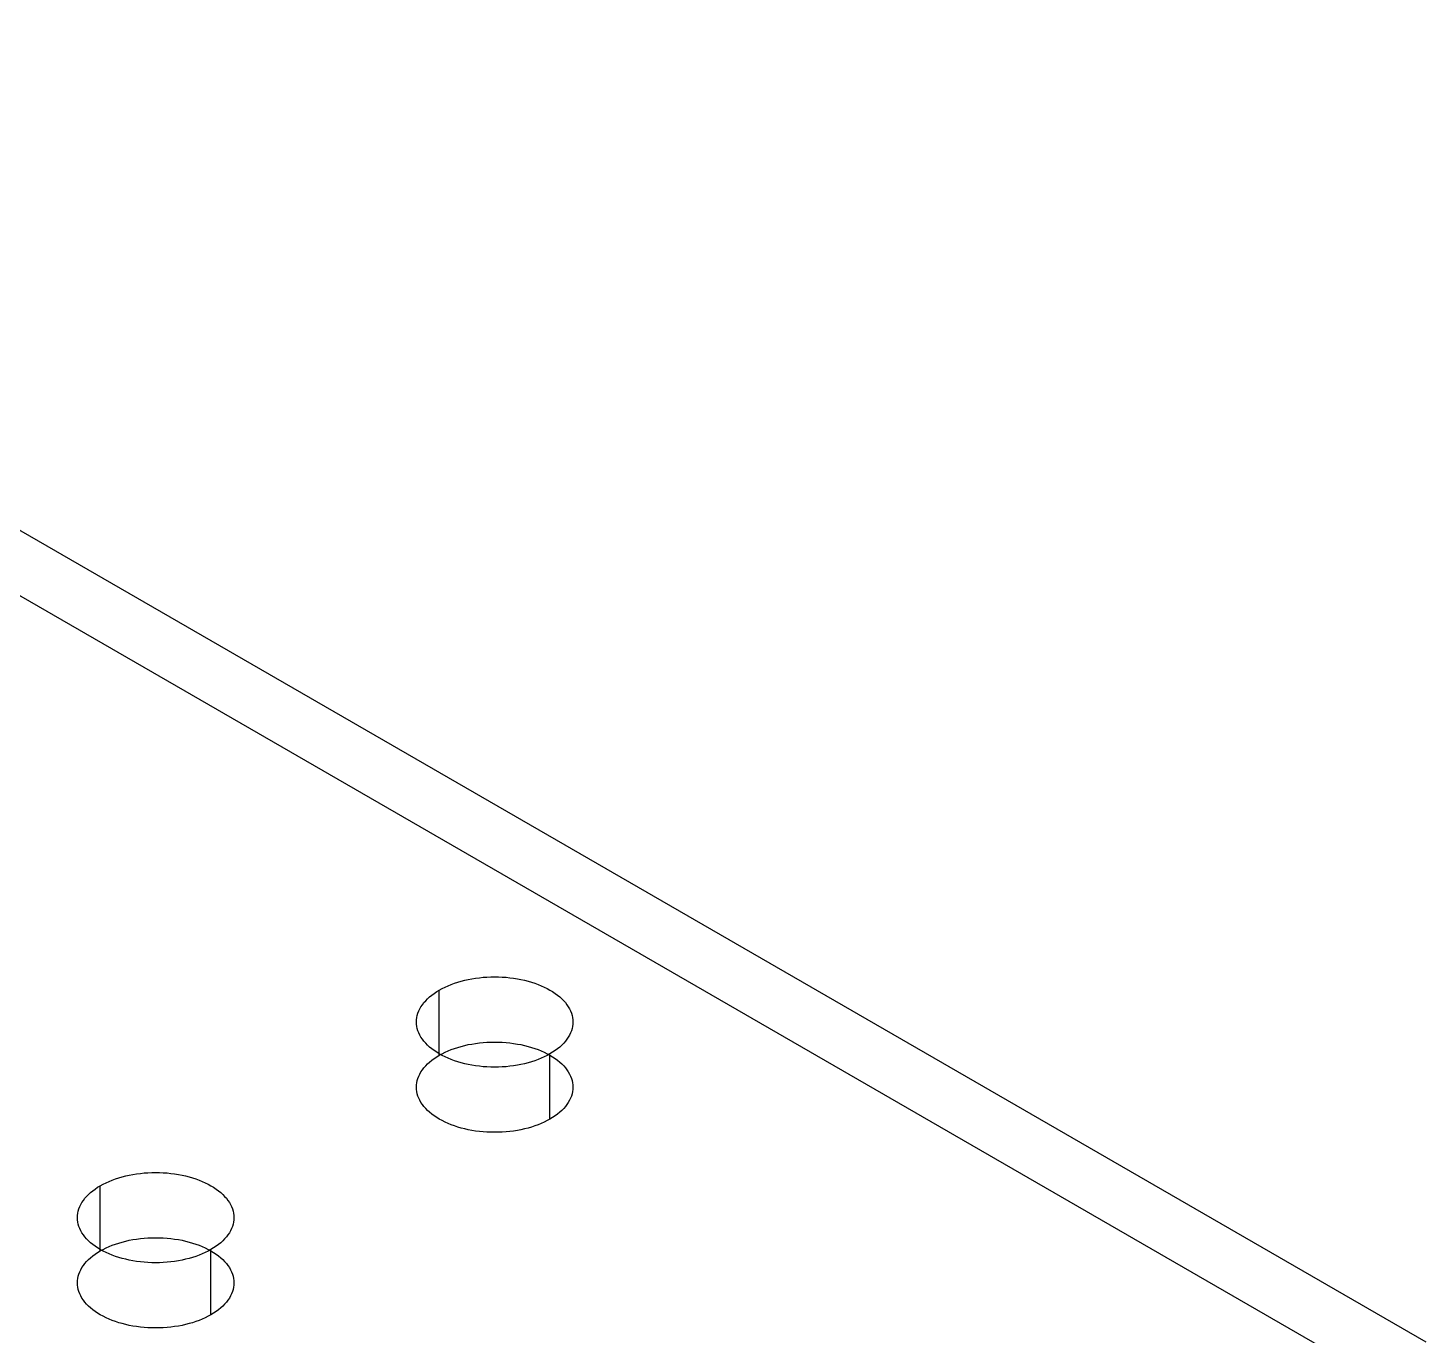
# Model space of a CAD drawing. Header units: inches. Extents: x 3 to 201, y 3 to 129.
# Drawn here: x 177.395 to 179.527, y 72.443 to 74.438 of the extents above; entities that cross this region are included whole.
import ezdxf

# ---------------------------------------------------------------- set-up
doc = ezdxf.new("R2010")
doc.units = ezdxf.units.IN
doc.header["$MEASUREMENT"] = 0

msp = doc.modelspace()

# ---------------------------------------------------------------- linework, layer by layer
at = {"layer": 'OUTLINE'}
for p, q in [((179.5274, 72.4321), (176.0538, 74.4376)), ((179.5274, 72.3325), (176.0538, 74.3381)), ((178.0453, 72.9797), (178.0504, 72.9814)), ((178.0504, 72.9814), (178.0556, 72.9829)), ((178.0556, 72.9829), (178.0609, 72.9843)), ((178.0609, 72.9843), (178.0664, 72.9855)), ((178.0664, 72.9855), (178.072, 72.9866)), ((178.072, 72.9866), (178.0776, 72.9875)), ((178.0776, 72.9875), (178.0833, 72.9882)), ((178.0833, 72.9882), (178.0891, 72.9888)), ((178.0891, 72.9888), (178.0949, 72.9892)), ((178.0949, 72.9892), (178.1008, 72.9894)), ((178.1008, 72.9894), (178.1066, 72.9895)), ((178.1066, 72.9895), (178.1125, 72.9894)), ((178.1125, 72.9894), (178.1183, 72.9892)), ((178.1183, 72.9892), (178.1241, 72.9888)), ((178.1241, 72.9888), (178.1299, 72.9882)), ((178.1299, 72.9882), (178.1356, 72.9875)), ((178.1356, 72.9875), (178.1413, 72.9866)), ((178.1413, 72.9866), (178.1468, 72.9855)), ((178.1468, 72.9855), (178.1523, 72.9843)), ((178.1523, 72.9843), (178.1577, 72.9829)), ((178.1577, 72.9829), (178.1629, 72.9814)), ((178.1629, 72.9814), (178.168, 72.9797)), ((178.0074, 72.9589), (178.0108, 72.9617)), ((178.0108, 72.9617), (178.0144, 72.9643)), ((178.0144, 72.9643), (178.0182, 72.9669)), ((178.0182, 72.9669), (178.0222, 72.9693)), ((178.0222, 72.9693), (178.0265, 72.9717)), ((178.0222, 72.8698), (178.0222, 72.9693)), ((178.0265, 72.9717), (178.0309, 72.9739)), ((178.0309, 72.9739), (178.0355, 72.976)), ((178.0355, 72.976), (178.0403, 72.9779)), ((178.0403, 72.9779), (178.0453, 72.9797)), ((178.168, 72.9797), (178.1729, 72.9779)), ((178.1729, 72.9779), (178.1777, 72.976)), ((178.1777, 72.976), (178.1823, 72.9739)), ((178.1823, 72.9739), (178.1868, 72.9717)), ((178.1868, 72.9717), (178.191, 72.9693)), ((178.191, 72.9693), (178.1951, 72.9669)), ((178.1951, 72.9669), (178.1989, 72.9643)), ((178.1989, 72.9643), (178.2025, 72.9617)), ((178.2025, 72.9617), (178.2059, 72.9589)), ((177.9908, 72.9374), (177.9924, 72.9406)), ((177.9924, 72.9406), (177.9942, 72.9438)), ((177.9942, 72.9438), (177.9964, 72.947)), ((177.9964, 72.947), (177.9987, 72.9501)), ((177.9987, 72.9501), (178.0014, 72.9531)), ((178.0014, 72.9531), (178.0043, 72.956)), ((178.0043, 72.956), (178.0074, 72.9589)), ((178.2059, 72.9589), (178.209, 72.956)), ((178.209, 72.956), (178.2119, 72.9531)), ((178.2119, 72.9531), (178.2145, 72.9501)), ((178.2145, 72.9501), (178.2169, 72.947)), ((178.2169, 72.947), (178.219, 72.9438)), ((178.219, 72.9438), (178.2208, 72.9406)), ((178.2208, 72.9406), (178.2224, 72.9374)), ((177.9873, 72.9206), (177.9874, 72.924)), ((177.9874, 72.9172), (177.9873, 72.9206)), ((177.9874, 72.924), (177.9878, 72.9274)), ((177.9878, 72.9139), (177.9874, 72.9172)), ((177.9878, 72.9274), (177.9886, 72.9307)), ((177.9886, 72.9307), (177.9896, 72.9341)), ((177.9896, 72.9341), (177.9908, 72.9374)), ((178.2224, 72.9374), (178.2237, 72.9341)), ((178.2237, 72.9341), (178.2247, 72.9307)), ((178.2247, 72.9307), (178.2254, 72.9274)), ((178.2254, 72.9274), (178.2258, 72.924)), ((178.2258, 72.9172), (178.2254, 72.9139)), ((178.2258, 72.924), (178.226, 72.9206)), ((178.226, 72.9206), (178.2258, 72.9172)), ((177.9886, 72.9105), (177.9878, 72.9139)), ((177.9896, 72.9072), (177.9886, 72.9105)), ((177.9908, 72.9039), (177.9896, 72.9072)), ((177.9924, 72.9006), (177.9908, 72.9039)), ((177.9942, 72.8974), (177.9924, 72.9006)), ((177.9964, 72.8942), (177.9942, 72.8974)), ((178.219, 72.8974), (178.2169, 72.8942)), ((178.2208, 72.9006), (178.219, 72.8974)), ((178.2224, 72.9039), (178.2208, 72.9006)), ((178.2237, 72.9072), (178.2224, 72.9039)), ((178.2247, 72.9105), (178.2237, 72.9072)), ((178.2254, 72.9139), (178.2247, 72.9105)), ((177.9987, 72.8911), (177.9964, 72.8942)), ((178.0014, 72.8881), (177.9987, 72.8911)), ((178.0043, 72.8852), (178.0014, 72.8881)), ((178.0074, 72.8823), (178.0043, 72.8852)), ((178.0108, 72.8796), (178.0074, 72.8823)), ((178.0144, 72.8769), (178.0108, 72.8796)), ((178.0182, 72.8743), (178.0144, 72.8769)), ((178.0222, 72.8719), (178.0182, 72.8743)), ((178.0265, 72.8721), (178.0309, 72.8744)), ((178.0309, 72.8744), (178.0355, 72.8764)), ((178.0355, 72.8764), (178.0403, 72.8784)), ((178.0403, 72.8784), (178.0453, 72.8802)), ((178.0453, 72.8802), (178.0504, 72.8819)), ((178.0504, 72.8819), (178.0556, 72.8834)), ((178.0556, 72.8834), (178.0609, 72.8847)), ((178.0609, 72.8847), (178.0664, 72.886)), ((178.0664, 72.886), (178.072, 72.887)), ((178.072, 72.887), (178.0776, 72.8879)), ((178.0776, 72.8879), (178.0833, 72.8887)), ((178.0833, 72.8887), (178.0891, 72.8892)), ((178.0891, 72.8892), (178.0949, 72.8897)), ((178.0949, 72.8897), (178.1008, 72.8899)), ((178.1008, 72.8899), (178.1066, 72.89)), ((178.1066, 72.89), (178.1125, 72.8899)), ((178.1125, 72.8899), (178.1183, 72.8897)), ((178.1183, 72.8897), (178.1241, 72.8892)), ((178.1241, 72.8892), (178.1299, 72.8887)), ((178.1299, 72.8887), (178.1356, 72.8879)), ((178.1356, 72.8879), (178.1413, 72.887)), ((178.1413, 72.887), (178.1468, 72.886)), ((178.1468, 72.886), (178.1523, 72.8847)), ((178.1523, 72.8847), (178.1577, 72.8834)), ((178.1577, 72.8834), (178.1629, 72.8819)), ((178.1629, 72.8819), (178.168, 72.8802)), ((178.168, 72.8802), (178.1729, 72.8784)), ((178.1729, 72.8784), (178.1777, 72.8764)), ((178.1777, 72.8764), (178.1823, 72.8744)), ((178.1823, 72.8744), (178.1868, 72.8721)), ((178.1951, 72.8743), (178.191, 72.8719)), ((178.1989, 72.8769), (178.1951, 72.8743)), ((178.2025, 72.8796), (178.1989, 72.8769)), ((178.2059, 72.8823), (178.2025, 72.8796)), ((178.209, 72.8852), (178.2059, 72.8823)), ((178.2119, 72.8881), (178.209, 72.8852)), ((178.2145, 72.8911), (178.2119, 72.8881)), ((178.2169, 72.8942), (178.2145, 72.8911)), ((177.9987, 72.8505), (178.0014, 72.8536)), ((178.0014, 72.8536), (178.0043, 72.8565)), ((178.0043, 72.8565), (178.0074, 72.8594)), ((178.0074, 72.8594), (178.0108, 72.8621)), ((178.0108, 72.8621), (178.0144, 72.8648)), ((178.0144, 72.8648), (178.0182, 72.8674)), ((178.0182, 72.8674), (178.0222, 72.8698)), ((178.0222, 72.8698), (178.0265, 72.8721)), ((178.0265, 72.8696), (178.0222, 72.8719)), ((178.0309, 72.8673), (178.0265, 72.8696)), ((178.0355, 72.8653), (178.0309, 72.8673)), ((178.0403, 72.8633), (178.0355, 72.8653)), ((178.0453, 72.8615), (178.0403, 72.8633)), ((178.0504, 72.8598), (178.0453, 72.8615)), ((178.0556, 72.8583), (178.0504, 72.8598)), ((178.0609, 72.8569), (178.0556, 72.8583)), ((178.0664, 72.8557), (178.0609, 72.8569)), ((178.072, 72.8547), (178.0664, 72.8557)), ((178.0776, 72.8538), (178.072, 72.8547)), ((178.0833, 72.853), (178.0776, 72.8538)), ((178.0891, 72.8524), (178.0833, 72.853)), ((178.1299, 72.853), (178.1241, 72.8524)), ((178.1356, 72.8538), (178.1299, 72.853)), ((178.1413, 72.8547), (178.1356, 72.8538)), ((178.1468, 72.8557), (178.1413, 72.8547)), ((178.1523, 72.8569), (178.1468, 72.8557)), ((178.1577, 72.8583), (178.1523, 72.8569)), ((178.1629, 72.8598), (178.1577, 72.8583)), ((178.168, 72.8615), (178.1629, 72.8598)), ((178.1729, 72.8633), (178.168, 72.8615)), ((178.1777, 72.8653), (178.1729, 72.8633)), ((178.1823, 72.8673), (178.1777, 72.8653)), ((178.1868, 72.8696), (178.1823, 72.8673)), ((178.1868, 72.8721), (178.191, 72.8698)), ((178.191, 72.8719), (178.1868, 72.8696)), ((178.191, 72.7724), (178.191, 72.8719)), ((178.191, 72.8698), (178.1951, 72.8674)), ((178.1951, 72.8674), (178.1989, 72.8648)), ((178.1989, 72.8648), (178.2025, 72.8621)), ((178.2025, 72.8621), (178.2059, 72.8594)), ((178.2059, 72.8594), (178.209, 72.8565)), ((178.209, 72.8565), (178.2119, 72.8536)), ((178.2119, 72.8536), (178.2145, 72.8505)), ((177.9886, 72.8312), (177.9896, 72.8345)), ((177.9896, 72.8345), (177.9908, 72.8378)), ((177.9908, 72.8378), (177.9924, 72.8411)), ((177.9924, 72.8411), (177.9942, 72.8443)), ((177.9942, 72.8443), (177.9964, 72.8475)), ((177.9964, 72.8475), (177.9987, 72.8505)), ((178.0949, 72.852), (178.0891, 72.8524)), ((178.1008, 72.8518), (178.0949, 72.852)), ((178.1066, 72.8517), (178.1008, 72.8518)), ((178.1125, 72.8518), (178.1066, 72.8517)), ((178.1183, 72.852), (178.1125, 72.8518)), ((178.1241, 72.8524), (178.1183, 72.852)), ((178.2145, 72.8505), (178.2169, 72.8475)), ((178.2169, 72.8475), (178.219, 72.8443)), ((178.219, 72.8443), (178.2208, 72.8411)), ((178.2208, 72.8411), (178.2224, 72.8378)), ((178.2224, 72.8378), (178.2237, 72.8345)), ((178.2237, 72.8345), (178.2247, 72.8312)), ((177.9873, 72.8211), (177.9874, 72.8245)), ((177.9874, 72.8177), (177.9873, 72.8211)), ((177.9874, 72.8245), (177.9878, 72.8278)), ((177.9878, 72.8143), (177.9874, 72.8177)), ((177.9878, 72.8278), (177.9886, 72.8312)), ((177.9886, 72.811), (177.9878, 72.8143)), ((177.9896, 72.8076), (177.9886, 72.811)), ((178.2247, 72.811), (178.2237, 72.8076)), ((178.2247, 72.8312), (178.2254, 72.8278)), ((178.2254, 72.8143), (178.2247, 72.811)), ((178.2254, 72.8278), (178.2258, 72.8245)), ((178.2258, 72.8177), (178.2254, 72.8143)), ((178.2258, 72.8245), (178.226, 72.8211)), ((178.226, 72.8211), (178.2258, 72.8177)), ((177.9908, 72.8043), (177.9896, 72.8076)), ((177.9924, 72.8011), (177.9908, 72.8043)), ((177.9942, 72.7979), (177.9924, 72.8011)), ((177.9964, 72.7947), (177.9942, 72.7979)), ((177.9987, 72.7916), (177.9964, 72.7947)), ((178.0014, 72.7886), (177.9987, 72.7916)), ((178.2145, 72.7916), (178.2119, 72.7886)), ((178.2169, 72.7947), (178.2145, 72.7916)), ((178.219, 72.7979), (178.2169, 72.7947)), ((178.2208, 72.8011), (178.219, 72.7979)), ((178.2224, 72.8043), (178.2208, 72.8011)), ((178.2237, 72.8076), (178.2224, 72.8043)), ((178.0043, 72.7857), (178.0014, 72.7886)), ((178.0074, 72.7828), (178.0043, 72.7857)), ((178.0108, 72.78), (178.0074, 72.7828)), ((178.0144, 72.7774), (178.0108, 72.78)), ((178.0182, 72.7748), (178.0144, 72.7774)), ((178.0222, 72.7724), (178.0182, 72.7748)), ((178.0265, 72.77), (178.0222, 72.7724)), ((178.0309, 72.7678), (178.0265, 72.77)), ((178.0355, 72.7657), (178.0309, 72.7678)), ((178.1823, 72.7678), (178.1777, 72.7657)), ((178.1868, 72.77), (178.1823, 72.7678)), ((178.191, 72.7724), (178.1868, 72.77)), ((178.1951, 72.7748), (178.191, 72.7724)), ((178.1989, 72.7774), (178.1951, 72.7748)), ((178.2025, 72.78), (178.1989, 72.7774)), ((178.2059, 72.7828), (178.2025, 72.78)), ((178.209, 72.7857), (178.2059, 72.7828)), ((178.2119, 72.7886), (178.209, 72.7857)), ((178.0403, 72.7638), (178.0355, 72.7657)), ((178.0453, 72.762), (178.0403, 72.7638)), ((178.0504, 72.7603), (178.0453, 72.762)), ((178.0556, 72.7588), (178.0504, 72.7603)), ((178.0609, 72.7574), (178.0556, 72.7588)), ((178.0664, 72.7562), (178.0609, 72.7574)), ((178.072, 72.7551), (178.0664, 72.7562)), ((178.0776, 72.7542), (178.072, 72.7551)), ((178.0833, 72.7535), (178.0776, 72.7542)), ((178.0891, 72.7529), (178.0833, 72.7535)), ((178.0949, 72.7525), (178.0891, 72.7529)), ((178.1008, 72.7523), (178.0949, 72.7525)), ((178.1066, 72.7522), (178.1008, 72.7523)), ((178.1125, 72.7523), (178.1066, 72.7522)), ((178.1183, 72.7525), (178.1125, 72.7523)), ((178.1241, 72.7529), (178.1183, 72.7525)), ((178.1299, 72.7535), (178.1241, 72.7529)), ((178.1356, 72.7542), (178.1299, 72.7535)), ((178.1413, 72.7551), (178.1356, 72.7542)), ((178.1468, 72.7562), (178.1413, 72.7551)), ((178.1523, 72.7574), (178.1468, 72.7562)), ((178.1577, 72.7588), (178.1523, 72.7574)), ((178.1629, 72.7603), (178.1577, 72.7588)), ((178.168, 72.762), (178.1629, 72.7603)), ((178.1729, 72.7638), (178.168, 72.762)), ((178.1777, 72.7657), (178.1729, 72.7638)), ((177.5281, 72.6811), (177.5332, 72.6828)), ((177.5332, 72.6828), (177.5384, 72.6843)), ((177.5384, 72.6843), (177.5438, 72.6857)), ((177.5438, 72.6857), (177.5493, 72.6869)), ((177.5493, 72.6869), (177.5548, 72.688)), ((177.5548, 72.688), (177.5605, 72.6889)), ((177.5605, 72.6889), (177.5662, 72.6896)), ((177.5662, 72.6896), (177.572, 72.6902)), ((177.572, 72.6902), (177.5778, 72.6906)), ((177.5778, 72.6906), (177.5836, 72.6909)), ((177.5836, 72.6909), (177.5895, 72.6909)), ((177.5895, 72.6909), (177.5953, 72.6909)), ((177.5953, 72.6909), (177.6012, 72.6906)), ((177.6012, 72.6906), (177.607, 72.6902)), ((177.607, 72.6902), (177.6128, 72.6896)), ((177.6128, 72.6896), (177.6185, 72.6889)), ((177.6185, 72.6889), (177.6241, 72.688)), ((177.6241, 72.688), (177.6297, 72.6869)), ((177.6297, 72.6869), (177.6352, 72.6857)), ((177.6352, 72.6857), (177.6405, 72.6843)), ((177.6405, 72.6843), (177.6457, 72.6828)), ((177.6457, 72.6828), (177.6508, 72.6811)), ((177.4902, 72.6603), (177.4936, 72.6631)), ((177.4936, 72.6631), (177.4972, 72.6657)), ((177.4972, 72.6657), (177.501, 72.6683)), ((177.501, 72.6683), (177.5051, 72.6708)), ((177.5051, 72.6708), (177.5093, 72.6731)), ((177.5051, 72.5712), (177.5051, 72.6708)), ((177.5093, 72.6731), (177.5138, 72.6753)), ((177.5138, 72.6753), (177.5184, 72.6774)), ((177.5184, 72.6774), (177.5232, 72.6793)), ((177.5232, 72.6793), (177.5281, 72.6811)), ((177.6508, 72.6811), (177.6558, 72.6793)), ((177.6558, 72.6793), (177.6606, 72.6774)), ((177.6606, 72.6774), (177.6652, 72.6753)), ((177.6652, 72.6753), (177.6696, 72.6731)), ((177.6696, 72.6731), (177.6739, 72.6708)), ((177.6739, 72.6708), (177.6779, 72.6683)), ((177.6779, 72.6683), (177.6817, 72.6657)), ((177.6817, 72.6657), (177.6853, 72.6631)), ((177.6853, 72.6631), (177.6887, 72.6603)), ((177.4737, 72.6388), (177.4753, 72.642)), ((177.4753, 72.642), (177.4771, 72.6452)), ((177.4771, 72.6452), (177.4792, 72.6484)), ((177.4792, 72.6484), (177.4816, 72.6515)), ((177.4816, 72.6515), (177.4842, 72.6545)), ((177.4842, 72.6545), (177.4871, 72.6575)), ((177.4871, 72.6575), (177.4902, 72.6603)), ((177.6887, 72.6603), (177.6919, 72.6575)), ((177.6919, 72.6575), (177.6947, 72.6545)), ((177.6947, 72.6545), (177.6974, 72.6515)), ((177.6974, 72.6515), (177.6997, 72.6484)), ((177.6997, 72.6484), (177.7019, 72.6452)), ((177.7019, 72.6452), (177.7037, 72.642)), ((177.7037, 72.642), (177.7053, 72.6388)), ((177.4701, 72.622), (177.4703, 72.6254)), ((177.4703, 72.6186), (177.4701, 72.622)), ((177.4703, 72.6254), (177.4707, 72.6288)), ((177.4707, 72.6153), (177.4703, 72.6186)), ((177.4707, 72.6288), (177.4714, 72.6321)), ((177.4714, 72.6321), (177.4724, 72.6355)), ((177.4724, 72.6355), (177.4737, 72.6388)), ((177.7053, 72.6388), (177.7065, 72.6355)), ((177.7065, 72.6355), (177.7075, 72.6321)), ((177.7075, 72.6321), (177.7083, 72.6288)), ((177.7083, 72.6288), (177.7087, 72.6254)), ((177.7087, 72.6186), (177.7083, 72.6153)), ((177.7087, 72.6254), (177.7088, 72.622)), ((177.7088, 72.622), (177.7087, 72.6186)), ((177.4714, 72.6119), (177.4707, 72.6153)), ((177.4724, 72.6086), (177.4714, 72.6119)), ((177.4737, 72.6053), (177.4724, 72.6086)), ((177.4753, 72.602), (177.4737, 72.6053)), ((177.4771, 72.5988), (177.4753, 72.602)), ((177.4792, 72.5957), (177.4771, 72.5988)), ((177.7019, 72.5988), (177.6997, 72.5957)), ((177.7037, 72.602), (177.7019, 72.5988)), ((177.7053, 72.6053), (177.7037, 72.602)), ((177.7065, 72.6086), (177.7053, 72.6053)), ((177.7075, 72.6119), (177.7065, 72.6086)), ((177.7083, 72.6153), (177.7075, 72.6119)), ((177.4816, 72.5926), (177.4792, 72.5957)), ((177.4842, 72.5895), (177.4816, 72.5926)), ((177.4871, 72.5866), (177.4842, 72.5895)), ((177.4902, 72.5837), (177.4871, 72.5866)), ((177.4936, 72.581), (177.4902, 72.5837)), ((177.4972, 72.5783), (177.4936, 72.581)), ((177.501, 72.5757), (177.4972, 72.5783)), ((177.5051, 72.5733), (177.501, 72.5757)), ((177.5093, 72.5736), (177.5138, 72.5758)), ((177.5138, 72.5758), (177.5184, 72.5778)), ((177.5184, 72.5778), (177.5232, 72.5798)), ((177.5232, 72.5798), (177.5281, 72.5816)), ((177.5281, 72.5816), (177.5332, 72.5833)), ((177.5332, 72.5833), (177.5384, 72.5848)), ((177.5384, 72.5848), (177.5438, 72.5862)), ((177.5438, 72.5862), (177.5493, 72.5874)), ((177.5493, 72.5874), (177.5548, 72.5884)), ((177.5548, 72.5884), (177.5605, 72.5893)), ((177.5605, 72.5893), (177.5662, 72.5901)), ((177.5662, 72.5901), (177.572, 72.5907)), ((177.572, 72.5907), (177.5778, 72.5911)), ((177.5778, 72.5911), (177.5836, 72.5913)), ((177.5836, 72.5913), (177.5895, 72.5914)), ((177.5895, 72.5914), (177.5953, 72.5913)), ((177.5953, 72.5913), (177.6012, 72.5911)), ((177.6012, 72.5911), (177.607, 72.5907)), ((177.607, 72.5907), (177.6128, 72.5901)), ((177.6128, 72.5901), (177.6185, 72.5893)), ((177.6185, 72.5893), (177.6241, 72.5884)), ((177.6241, 72.5884), (177.6297, 72.5874)), ((177.6297, 72.5874), (177.6352, 72.5862)), ((177.6352, 72.5862), (177.6405, 72.5848)), ((177.6405, 72.5848), (177.6457, 72.5833)), ((177.6457, 72.5833), (177.6508, 72.5816)), ((177.6508, 72.5816), (177.6558, 72.5798)), ((177.6558, 72.5798), (177.6606, 72.5778)), ((177.6606, 72.5778), (177.6652, 72.5758)), ((177.6652, 72.5758), (177.6696, 72.5736)), ((177.6779, 72.5757), (177.6739, 72.5733)), ((177.6817, 72.5783), (177.6779, 72.5757)), ((177.6853, 72.581), (177.6817, 72.5783)), ((177.6887, 72.5837), (177.6853, 72.581)), ((177.6919, 72.5866), (177.6887, 72.5837)), ((177.6947, 72.5895), (177.6919, 72.5866)), ((177.6974, 72.5926), (177.6947, 72.5895)), ((177.6997, 72.5957), (177.6974, 72.5926)), ((177.4816, 72.552), (177.4842, 72.555)), ((177.4842, 72.555), (177.4871, 72.5579)), ((177.4871, 72.5579), (177.4902, 72.5608)), ((177.4902, 72.5608), (177.4936, 72.5635)), ((177.4936, 72.5635), (177.4972, 72.5662)), ((177.4972, 72.5662), (177.501, 72.5688)), ((177.501, 72.5688), (177.5051, 72.5712)), ((177.5051, 72.5712), (177.5093, 72.5736)), ((177.5093, 72.571), (177.5051, 72.5733)), ((177.5138, 72.5688), (177.5093, 72.571)), ((177.5184, 72.5667), (177.5138, 72.5688)), ((177.5232, 72.5647), (177.5184, 72.5667)), ((177.5281, 72.5629), (177.5232, 72.5647)), ((177.5332, 72.5613), (177.5281, 72.5629)), ((177.5384, 72.5597), (177.5332, 72.5613)), ((177.5438, 72.5584), (177.5384, 72.5597)), ((177.5493, 72.5571), (177.5438, 72.5584)), ((177.5548, 72.5561), (177.5493, 72.5571)), ((177.5605, 72.5552), (177.5548, 72.5561)), ((177.5662, 72.5544), (177.5605, 72.5552)), ((177.572, 72.5539), (177.5662, 72.5544)), ((177.6128, 72.5544), (177.607, 72.5539)), ((177.6185, 72.5552), (177.6128, 72.5544)), ((177.6241, 72.5561), (177.6185, 72.5552)), ((177.6297, 72.5571), (177.6241, 72.5561)), ((177.6352, 72.5584), (177.6297, 72.5571)), ((177.6405, 72.5597), (177.6352, 72.5584)), ((177.6457, 72.5613), (177.6405, 72.5597)), ((177.6508, 72.5629), (177.6457, 72.5613)), ((177.6558, 72.5647), (177.6508, 72.5629)), ((177.6606, 72.5667), (177.6558, 72.5647)), ((177.6652, 72.5688), (177.6606, 72.5667)), ((177.6696, 72.571), (177.6652, 72.5688)), ((177.6696, 72.5736), (177.6739, 72.5712)), ((177.6739, 72.5733), (177.6696, 72.571)), ((177.6739, 72.4738), (177.6739, 72.5733)), ((177.6739, 72.5712), (177.6779, 72.5688)), ((177.6779, 72.5688), (177.6817, 72.5662)), ((177.6817, 72.5662), (177.6853, 72.5635)), ((177.6853, 72.5635), (177.6887, 72.5608)), ((177.6887, 72.5608), (177.6919, 72.5579)), ((177.6919, 72.5579), (177.6947, 72.555)), ((177.6947, 72.555), (177.6974, 72.552)), ((177.4714, 72.5326), (177.4724, 72.5359)), ((177.4724, 72.5359), (177.4737, 72.5392)), ((177.4737, 72.5392), (177.4753, 72.5425)), ((177.4753, 72.5425), (177.4771, 72.5457)), ((177.4771, 72.5457), (177.4792, 72.5489)), ((177.4792, 72.5489), (177.4816, 72.552)), ((177.5778, 72.5534), (177.572, 72.5539)), ((177.5836, 72.5532), (177.5778, 72.5534)), ((177.5895, 72.5531), (177.5836, 72.5532)), ((177.5953, 72.5532), (177.5895, 72.5531)), ((177.6012, 72.5534), (177.5953, 72.5532)), ((177.607, 72.5539), (177.6012, 72.5534)), ((177.6974, 72.552), (177.6997, 72.5489)), ((177.6997, 72.5489), (177.7019, 72.5457)), ((177.7019, 72.5457), (177.7037, 72.5425)), ((177.7037, 72.5425), (177.7053, 72.5392)), ((177.7053, 72.5392), (177.7065, 72.5359)), ((177.7065, 72.5359), (177.7075, 72.5326)), ((177.4701, 72.5225), (177.4703, 72.5259)), ((177.4703, 72.5191), (177.4701, 72.5225)), ((177.4703, 72.5259), (177.4707, 72.5293)), ((177.4707, 72.5157), (177.4703, 72.5191)), ((177.4707, 72.5293), (177.4714, 72.5326)), ((177.4714, 72.5124), (177.4707, 72.5157)), ((177.4724, 72.5091), (177.4714, 72.5124)), ((177.7075, 72.5124), (177.7065, 72.5091)), ((177.7075, 72.5326), (177.7083, 72.5293)), ((177.7083, 72.5157), (177.7075, 72.5124)), ((177.7083, 72.5293), (177.7087, 72.5259)), ((177.7087, 72.5191), (177.7083, 72.5157)), ((177.7087, 72.5259), (177.7088, 72.5225)), ((177.7088, 72.5225), (177.7087, 72.5191)), ((177.4737, 72.5058), (177.4724, 72.5091)), ((177.4753, 72.5025), (177.4737, 72.5058)), ((177.4771, 72.4993), (177.4753, 72.5025)), ((177.4792, 72.4961), (177.4771, 72.4993)), ((177.4816, 72.493), (177.4792, 72.4961)), ((177.4842, 72.49), (177.4816, 72.493)), ((177.6974, 72.493), (177.6947, 72.49)), ((177.6997, 72.4961), (177.6974, 72.493)), ((177.7019, 72.4993), (177.6997, 72.4961)), ((177.7037, 72.5025), (177.7019, 72.4993)), ((177.7053, 72.5058), (177.7037, 72.5025)), ((177.7065, 72.5091), (177.7053, 72.5058)), ((177.4871, 72.4871), (177.4842, 72.49)), ((177.4902, 72.4842), (177.4871, 72.4871)), ((177.4936, 72.4814), (177.4902, 72.4842)), ((177.4972, 72.4788), (177.4936, 72.4814)), ((177.501, 72.4762), (177.4972, 72.4788)), ((177.5051, 72.4738), (177.501, 72.4762)), ((177.5093, 72.4714), (177.5051, 72.4738)), ((177.5138, 72.4692), (177.5093, 72.4714)), ((177.5184, 72.4671), (177.5138, 72.4692)), ((177.6652, 72.4692), (177.6606, 72.4671)), ((177.6696, 72.4714), (177.6652, 72.4692)), ((177.6739, 72.4738), (177.6696, 72.4714)), ((177.6779, 72.4762), (177.6739, 72.4738)), ((177.6817, 72.4788), (177.6779, 72.4762)), ((177.6853, 72.4814), (177.6817, 72.4788)), ((177.6887, 72.4842), (177.6853, 72.4814)), ((177.6919, 72.4871), (177.6887, 72.4842)), ((177.6947, 72.49), (177.6919, 72.4871)), ((177.5232, 72.4652), (177.5184, 72.4671)), ((177.5281, 72.4634), (177.5232, 72.4652)), ((177.5332, 72.4617), (177.5281, 72.4634)), ((177.5384, 72.4602), (177.5332, 72.4617)), ((177.5438, 72.4588), (177.5384, 72.4602)), ((177.5493, 72.4576), (177.5438, 72.4588)), ((177.5548, 72.4566), (177.5493, 72.4576)), ((177.5605, 72.4557), (177.5548, 72.4566)), ((177.5662, 72.4549), (177.5605, 72.4557)), ((177.572, 72.4543), (177.5662, 72.4549)), ((177.5778, 72.4539), (177.572, 72.4543)), ((177.5836, 72.4537), (177.5778, 72.4539)), ((177.5895, 72.4536), (177.5836, 72.4537)), ((177.5953, 72.4537), (177.5895, 72.4536)), ((177.6012, 72.4539), (177.5953, 72.4537)), ((177.607, 72.4543), (177.6012, 72.4539)), ((177.6128, 72.4549), (177.607, 72.4543)), ((177.6185, 72.4557), (177.6128, 72.4549)), ((177.6241, 72.4566), (177.6185, 72.4557)), ((177.6297, 72.4576), (177.6241, 72.4566)), ((177.6352, 72.4588), (177.6297, 72.4576)), ((177.6405, 72.4602), (177.6352, 72.4588)), ((177.6457, 72.4617), (177.6405, 72.4602)), ((177.6508, 72.4634), (177.6457, 72.4617)), ((177.6558, 72.4652), (177.6508, 72.4634)), ((177.6606, 72.4671), (177.6558, 72.4652))]:
    msp.add_line(p, q, dxfattribs=at)

doc.saveas('drawing.dxf')
